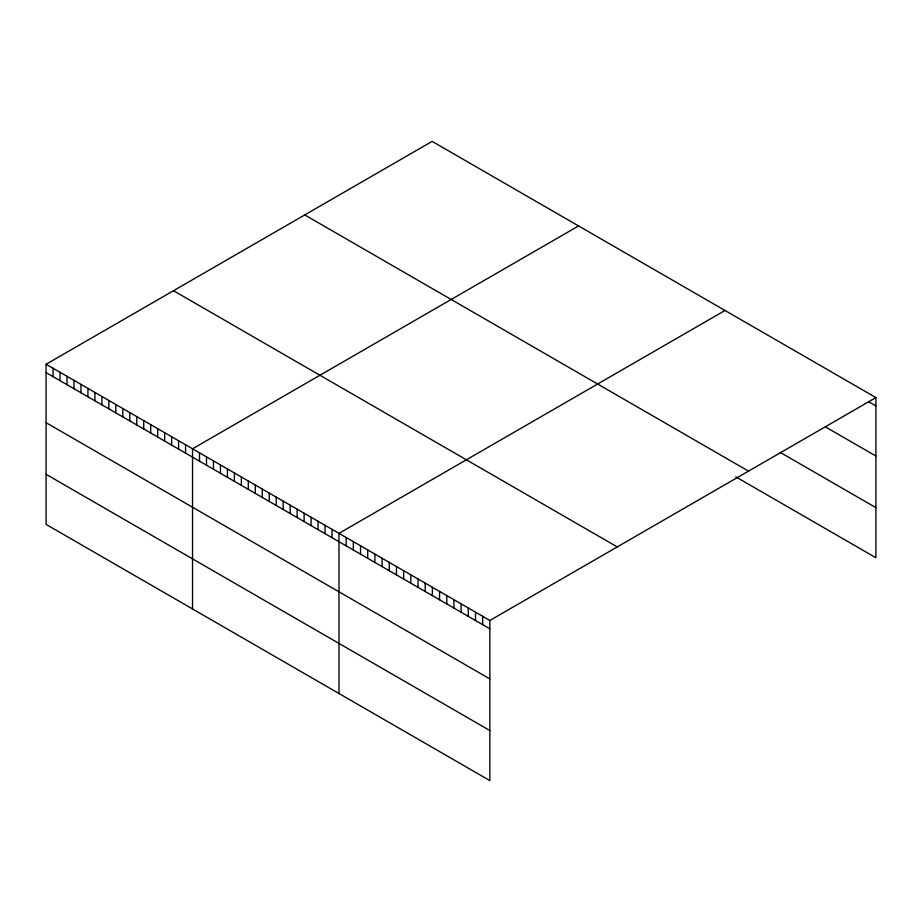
<?xml version="1.0" encoding="UTF-8"?>
<svg xmlns="http://www.w3.org/2000/svg" width="922" height="922" viewBox="0 0 922 922"><rect width="100%" height="100%" fill="white"/><g stroke="black" fill="none" stroke-linecap="round" stroke-linejoin="round"><path stroke-width="1.38" d="M46.1 364.259L489.859 620.46L489.859 780.611L46.1 524.411L46.1 364.259L432.141 141.389L875.9 397.589L875.9 557.741L735.802 476.847M578.578 225.925L192.537 448.807L192.537 608.958M725.026 310.472L338.985 533.354L338.985 693.505M489.859 620.46L875.9 397.589M868.72 401.796L875.9 405.934M825.605 427.001L875.9 456.033M780.104 452.333L875.9 507.642M304.744 214.93L748.503 471.13M173.497 290.707L617.256 546.919M46.1 372.615L489.859 628.816M46.1 422.702L489.859 678.915M46.1 474.323L489.859 730.524M482.679 616.311L482.679 624.667M475.487 612.173L475.487 620.518M468.307 608.024L468.307 616.369M461.127 603.875L461.127 612.22M453.935 599.726L453.935 608.071M446.755 595.577L446.755 603.933M439.563 591.428L439.563 599.784M432.383 587.279L432.383 595.635M425.203 583.13L425.203 591.486M418.012 578.981L418.012 587.337M410.832 574.832L410.832 583.188M403.64 570.683L403.64 579.039M396.46 566.534L396.46 574.89M389.28 562.385L389.28 570.741M382.088 558.248L382.088 566.592M374.908 554.099L374.908 562.443M367.717 549.95L367.717 558.294M360.537 545.801L360.537 554.157M353.357 541.652L353.357 550.008M346.165 537.503L346.165 545.859M332.012 529.332L332.012 537.676M325.04 525.298L325.04 533.654M318.067 521.276L318.067 529.631M311.094 517.254L311.094 525.598M304.11 513.22L304.11 521.575M297.138 509.198L297.138 517.553M290.165 505.175L290.165 513.519M283.192 501.142L283.192 509.497M276.22 497.119L276.22 505.475M269.247 493.097L269.247 501.441M262.274 489.063L262.274 497.419M255.302 485.041L255.302 493.397M248.329 481.019L248.329 489.363M241.357 476.985L241.357 485.341M234.384 472.963L234.384 481.319M227.411 468.941L227.411 477.285M220.439 464.907L220.439 473.263M213.466 460.885L213.466 469.24M206.493 456.863L206.493 465.207M199.509 452.829L199.509 461.184M185.564 444.784L185.564 453.128M178.591 440.751L178.591 449.106M171.619 436.728L171.619 445.084M164.646 432.706L164.646 441.05M157.674 428.672L157.674 437.028M150.701 424.65L150.701 433.006M143.728 420.628L143.728 428.984M136.756 416.594L136.756 424.95M129.783 412.572L129.783 420.928M122.81 408.55L122.81 416.905M115.838 404.516L115.838 412.872M108.865 400.494L108.865 408.849M101.893 396.472L101.893 404.827M94.908 392.438L94.908 400.793M87.936 388.416L87.936 396.771M80.963 384.393L80.963 392.749M73.991 380.36L73.991 388.715M67.018 376.337L67.018 384.693M60.045 372.315L60.045 380.671M53.073 368.281L53.073 376.637"/></g></svg>
